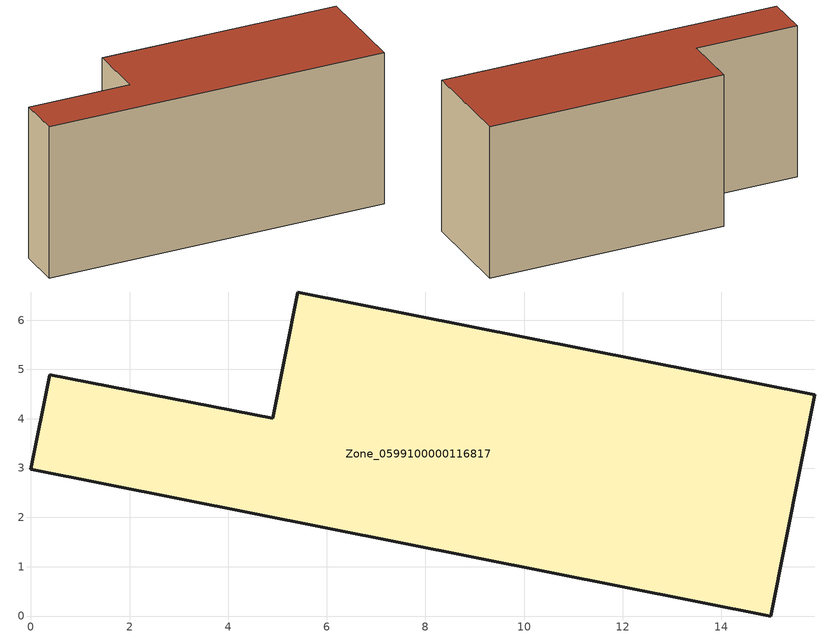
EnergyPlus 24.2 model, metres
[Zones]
Zone_0599100000116817
 floor ground (C_G): 15,0 0,2.98 0.38,4.89 4.9,4.01 5.41,6.57 15.89,4.49 z0
 wall outside (C_F): 0,2.98 15,0 15.89,4.49 5.41,6.57 4.9,4.01 0.38,4.89 0,2.98 z0:7.03
 roof outside (C_R): 0.38,4.89 0,2.98 15,0 15.89,4.49 5.41,6.57 4.9,4.01 z7.03
[BUILDING]
Pand.0599100000116817: North Axis=0; Terrain=City; Loads Convergence Tolerance Value=0.04; Temperature Convergence Tolerance Value=0.4; Solar Distribution=FullExterior; Maximum Number of Warmup Days=25; Minimum Number of Warmup Days=1
[Site:Location]
Rotterdam.The.Hague.AP_ZH_NLD Design_Conditions: Latitude=51.96; Longitude=4.45; Time Zone=1; Elevation=-4.5
[SITE:GROUNDTEMPERATURE:BUILDINGSURFACE]
18, 18, 18, 18, 18, 18, 18, 18, 18, 18, 18, 18
[MATERIAL] Thermal Absorptance=0.9; Solar Absorptance=0.7; Visible Absorptance=0.7
Name | Roughness | Thickness | Conductivity | Density | Specific Heat
G.TC.1946 | MediumSmooth | 0.15 | 1 | 540 | 1210
F.TC.1946 | Rough | 0.3 | 0.857143 | 1920 | 840
R.TC.1946 | MediumRough | 0.2 | 0.909091 | 1500 | 1000
[CONSTRUCTION]
C_G: G.TC.1946
C_F: F.TC.1946
C_R: R.TC.1946
[ZONE]
Zone_0599100000116817: Type=1; Multiplier=1; Ceiling Height=Autocalculate; Volume=Autocalculate; Floor Area=autocalculate; Part of Total Floor Area=Yes
[ZONEINFILTRATION:DESIGNFLOWRATE]
Infil_Zone_0599100000116817: Zone or ZoneList or Space or SpaceList=Zone_0599100000116817; Schedule=AlwaysOn; Design Flow Rate Calculation Method=Flow/Area; Flow Rate per Floor Area=0.003; Constant Term Coefficient=1; Temperature Term Coefficient=0; Velocity Term Coefficient=0; Velocity Squared Term Coefficient=0
[HVACTEMPLATE:ZONE:IDEALLOADSAIRSYSTEM]
Zone_0599100000116817: Maximum Heating Supply Air Temperature=50; Minimum Cooling Supply Air Temperature=13; Maximum Heating Supply Air Humidity Ratio=0.0156; Minimum Cooling Supply Air Humidity Ratio=0.0077; Heating Limit=NoLimit; Cooling Limit=NoLimit; Dehumidification Control Type=ConstantSensibleHeatRatio; Cooling Sensible Heat Ratio=0.7; Dehumidification Setpoint=60; Humidification Control Type=None; Humidification Setpoint=30; Outdoor Air Method=None; Outdoor Air Flow Rate per Person=0.00944; Outdoor Air Flow Rate per Zone Floor Area=0; Outdoor Air Flow Rate per Zone=0; Demand Controlled Ventilation Type=None; Outdoor Air Economizer Type=NoEconomizer; Heat Recovery Type=None; Sensible Heat Recovery Effectiveness=0.7; Latent Heat Recovery Effectiveness=0.65
[ZONECONTROL:THERMOSTAT]
ThermostatControl_Zone_0599100000116817: Zone or ZoneList=Zone_0599100000116817; Control Type Schedule=DualSetpointControlType; Control 1=Thermostat_Zone_0599100000116817; Temperature Difference Between Cutout And Setpoint=0
[THERMOSTATSETPOINT:DUALSETPOINT]
Thermostat_Zone_0599100000116817: Heating Setpoint Temperature Schedule=HeatingSetpoint_Zone_0599100000116817; Cooling Setpoint Temperature Schedule=CoolingSetpoint_Zone_0599100000116817
[SCHEDULE:COMPACT]
HeatingSetpoint_Zone_0599100000116817: Through: 12/31, For: AllDays, Until: 24:00, 21
CoolingSetpoint_Zone_0599100000116817: Through: 12/31, For: AllDays, Until: 24:00, 24
DualSetpointControlType: Through: 12/31, For: AllDays, Until: 24:00, 4
AlwaysOn: Through: 12/31, For: AllDays, Until: 24:00, 1
